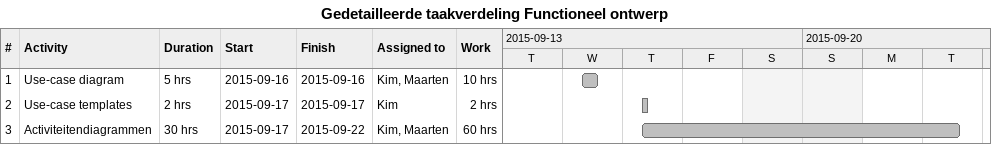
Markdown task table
Gedetailleerde taakverdeling Functioneel ontwerp

| ID | Task | Duration | Start | Finish | Resources | Work (h) |
|---|---|---|---|---|---|---|
| 1 | Use-case diagram | 5h | 2015-09-16 | 2015-09-16 | Kim, Maarten | 10 |
| 2 | Use-case templates | 2h | 2015-09-17 | 2015-09-17 | Kim | 2 |
| 3 | Activiteitendiagrammen | 30h | 2015-09-17 | 2015-09-22 | Kim, Maarten | 60 |
